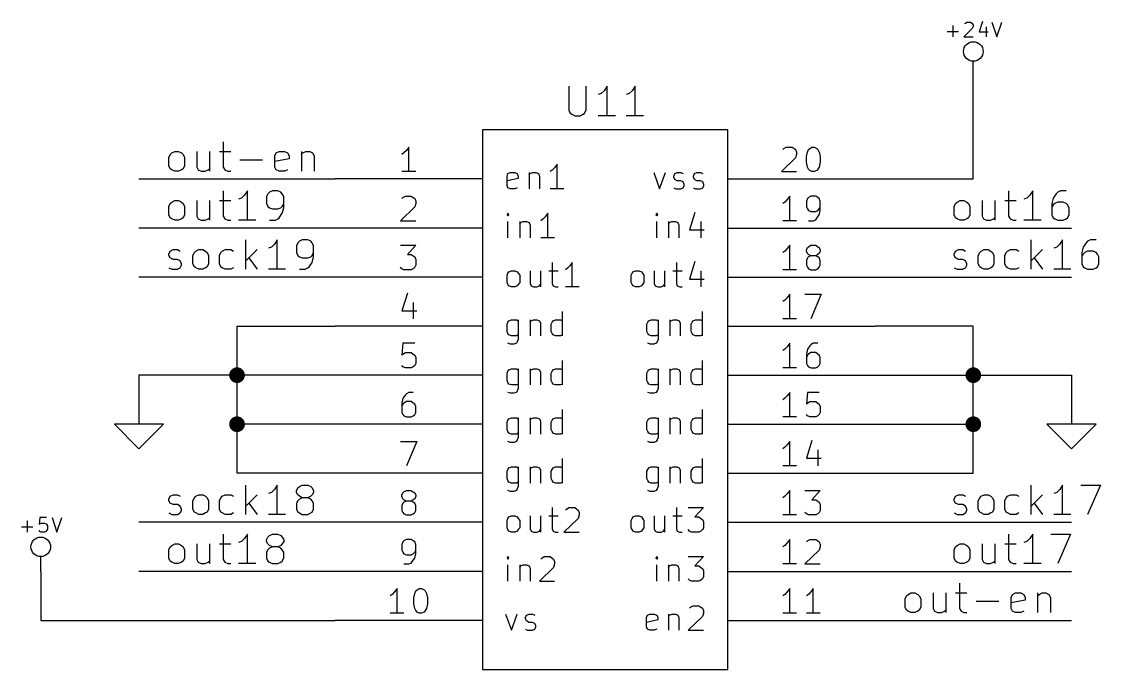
# Model space of a CAD drawing. Extents: x 4000 to 326700, y 4000 to 230000.
# Drawn here: x 204610 to 226590, y 94000 to 107210 of the extents above; entities that cross this region are included whole.
import ezdxf

# ---------------------------------------------------------------- set-up
doc = ezdxf.new("R2010")
doc.units = 0
for name, color, linetype in [('BLACK', 1, 'CONTINUOUS'), ('CYAN', 4, 'CONTINUOUS'), ('GREEN', 3, 'CONTINUOUS'), ('RED', 5, 'CONTINUOUS')]:
    doc.layers.add(name, color=color, linetype=linetype)

msp = doc.modelspace()

# ---------------------------------------------------------------- linework, layer by layer
at = {"layer": 'BLACK'}
for p, q in [((208720, 104760), (208720, 104240)), ((207610, 104440), (207640, 104500)), ((207610, 104270), (207610, 104440)), ((207640, 104500), (207670, 104530)), ((207670, 104530), (207730, 104560)), ((207730, 104560), (207810, 104560)), ((207810, 104560), (207870, 104530)), ((207870, 104530), (207900, 104500)), ((207900, 104500), (207930, 104440)), ((207930, 104440), (207930, 104270)), ((208180, 104560), (208180, 104240)), ((208440, 104560), (208440, 104160)), ((208640, 104560), (208870, 104560)), ((209770, 104470), (209800, 104530)), ((209770, 104240), (209770, 104470)), ((210060, 104410), (209770, 104360)), ((209800, 104530), (209860, 104560)), ((209860, 104560), (209970, 104560)), ((209970, 104560), (210030, 104530)), ((210030, 104530), (210060, 104470)), ((210060, 104470), (210060, 104410)), ((210310, 104560), (210310, 104160)), ((210310, 104500), (210340, 104530)), ((210340, 104530), (210400, 104560)), ((210400, 104560), (210480, 104560)), ((210480, 104560), (210540, 104530)), ((210540, 104530), (210570, 104470)), ((210570, 104470), (210570, 104160)), ((207640, 104210), (207610, 104270)), ((207670, 104190), (207640, 104210)), ((207730, 104160), (207670, 104190)), ((207870, 104190), (207810, 104160)), ((207900, 104210), (207870, 104190)), ((207930, 104270), (207900, 104210)), ((208180, 104240), (208210, 104190)), ((208210, 104190), (208270, 104160)), ((208350, 104160), (208410, 104190)), ((208410, 104190), (208440, 104210)), ((208720, 104240), (208750, 104190)), ((208750, 104190), (208810, 104160)), ((209060, 104390), (209520, 104390)), ((209800, 104190), (209770, 104240)), ((209860, 104160), (209800, 104190)), ((210030, 104190), (209970, 104160)), ((207810, 104160), (207730, 104160)), ((208270, 104160), (208350, 104160)), ((208810, 104160), (208870, 104160)), ((209970, 104160), (209860, 104160)), ((208720, 103760), (208720, 103240)), ((209210, 103760), (209150, 103670)), ((209210, 103160), (209210, 103760)), ((209720, 103760), (209660, 103730)), ((209830, 103760), (209720, 103760)), ((209890, 103730), (209830, 103760)), ((224720, 103760), (224720, 103240)), ((225210, 103760), (225150, 103670)), ((225210, 103160), (225210, 103760)), ((225780, 103760), (225720, 103730)), ((225890, 103760), (225780, 103760)), ((207640, 103500), (207670, 103530)), ((207670, 103530), (207730, 103560)), ((207730, 103560), (207810, 103560)), ((207810, 103560), (207870, 103530)), ((207870, 103530), (207900, 103500)), ((208180, 103560), (208180, 103240)), ((208440, 103560), (208440, 103160)), ((208640, 103560), (208870, 103560)), ((209090, 103610), (209030, 103590)), ((209150, 103670), (209090, 103610)), ((209630, 103700), (209600, 103640)), ((209600, 103640), (209600, 103500)), ((209660, 103730), (209630, 103700)), ((209920, 103700), (209890, 103730)), ((209950, 103640), (209920, 103700)), ((209950, 103410), (209950, 103640)), ((223640, 103500), (223670, 103530)), ((223670, 103530), (223730, 103560)), ((223730, 103560), (223810, 103560)), ((223810, 103560), (223870, 103530)), ((223870, 103530), (223900, 103500)), ((224180, 103560), (224180, 103240)), ((224440, 103560), (224440, 103160)), ((224640, 103560), (224870, 103560)), ((225090, 103610), (225030, 103590)), ((225150, 103670), (225090, 103610)), ((225630, 103610), (225600, 103500)), ((225690, 103700), (225630, 103610)), ((225720, 103530), (225660, 103500)), ((225720, 103730), (225690, 103700)), ((225830, 103530), (225720, 103530)), ((225890, 103500), (225830, 103530)), ((207610, 103440), (207640, 103500)), ((207610, 103270), (207610, 103440)), ((207900, 103500), (207930, 103440)), ((207930, 103440), (207930, 103270)), ((209600, 103500), (209630, 103440)), ((209630, 103440), (209660, 103410)), ((209660, 103410), (209720, 103390)), ((209720, 103390), (209830, 103390)), ((209830, 103390), (209890, 103410)), ((209890, 103410), (209920, 103440)), ((209920, 103440), (209950, 103500)), ((209920, 103300), (209950, 103410)), ((223610, 103440), (223640, 103500)), ((223610, 103270), (223610, 103440)), ((223900, 103500), (223930, 103440)), ((223930, 103440), (223930, 103270)), ((225600, 103500), (225600, 103270)), ((225630, 103470), (225600, 103410)), ((225660, 103500), (225630, 103470)), ((225920, 103470), (225890, 103500)), ((225950, 103410), (225920, 103470)), ((225950, 103270), (225950, 103410)), ((207640, 103210), (207610, 103270)), ((207670, 103190), (207640, 103210)), ((207730, 103160), (207670, 103190)), ((207810, 103160), (207730, 103160)), ((207870, 103190), (207810, 103160)), ((207900, 103210), (207870, 103190)), ((207930, 103270), (207900, 103210)), ((208180, 103240), (208210, 103190)), ((208210, 103190), (208270, 103160)), ((208270, 103160), (208350, 103160)), ((208350, 103160), (208410, 103190)), ((208410, 103190), (208440, 103210)), ((208720, 103240), (208750, 103190)), ((208750, 103190), (208810, 103160)), ((208810, 103160), (208870, 103160)), ((209380, 103160), (209030, 103160)), ((209660, 103160), (209780, 103160)), ((209780, 103160), (209830, 103190)), ((209830, 103190), (209860, 103210)), ((209860, 103210), (209920, 103300)), ((223640, 103210), (223610, 103270)), ((223670, 103190), (223640, 103210)), ((223730, 103160), (223670, 103190)), ((223810, 103160), (223730, 103160)), ((223870, 103190), (223810, 103160)), ((223900, 103210), (223870, 103190)), ((223930, 103270), (223900, 103210)), ((224180, 103240), (224210, 103190)), ((224210, 103190), (224270, 103160)), ((224270, 103160), (224350, 103160)), ((224350, 103160), (224410, 103190)), ((224410, 103190), (224440, 103210)), ((224720, 103240), (224750, 103190)), ((224750, 103190), (224810, 103160)), ((224810, 103160), (224870, 103160)), ((225380, 103160), (225030, 103160)), ((225600, 103270), (225630, 103210)), ((225630, 103210), (225660, 103190)), ((225660, 103190), (225720, 103160)), ((225720, 103160), (225830, 103160)), ((225830, 103160), (225890, 103190)), ((225890, 103190), (225920, 103210)), ((225920, 103210), (225950, 103270)), ((209180, 102160), (209180, 102760)), ((209760, 102670), (209700, 102610)), ((209820, 102760), (209760, 102670)), ((209820, 102160), (209820, 102760)), ((210240, 102700), (210210, 102640)), ((210270, 102730), (210240, 102700)), ((210330, 102760), (210270, 102730)), ((210440, 102760), (210330, 102760)), ((210500, 102730), (210440, 102760)), ((210530, 102700), (210500, 102730)), ((210560, 102640), (210530, 102700)), ((225180, 102160), (225180, 102760)), ((225760, 102670), (225700, 102610)), ((225820, 102760), (225760, 102670)), ((225820, 102160), (225820, 102760)), ((226300, 102700), (226240, 102610)), ((226330, 102730), (226300, 102700)), ((226390, 102760), (226330, 102730)), ((226500, 102760), (226390, 102760)), ((207610, 102470), (207640, 102530)), ((207610, 102440), (207610, 102470)), ((207640, 102390), (207610, 102440)), ((207640, 102530), (207700, 102560)), ((207700, 102560), (207790, 102560)), ((207790, 102560), (207840, 102530)), ((208100, 102440), (208130, 102500)), ((208100, 102270), (208100, 102440)), ((208130, 102500), (208160, 102530)), ((208160, 102530), (208220, 102560)), ((208220, 102560), (208300, 102560)), ((208300, 102560), (208360, 102530)), ((208360, 102530), (208390, 102500)), ((208390, 102500), (208420, 102440)), ((208420, 102440), (208420, 102270)), ((208640, 102440), (208670, 102500)), ((208640, 102270), (208640, 102440)), ((208670, 102500), (208700, 102530)), ((208700, 102530), (208760, 102560)), ((208760, 102560), (208870, 102560)), ((208870, 102560), (208930, 102530)), ((209410, 102560), (209180, 102330)), ((209700, 102610), (209640, 102590)), ((210210, 102640), (210210, 102500)), ((210210, 102500), (210240, 102440)), ((210240, 102440), (210270, 102410)), ((210500, 102410), (210530, 102440)), ((210530, 102440), (210560, 102500)), ((210560, 102410), (210560, 102640)), ((223610, 102470), (223640, 102530)), ((223610, 102440), (223610, 102470)), ((223640, 102390), (223610, 102440)), ((223640, 102530), (223700, 102560)), ((223700, 102560), (223790, 102560)), ((223790, 102560), (223840, 102530)), ((224100, 102440), (224130, 102500)), ((224100, 102270), (224100, 102440)), ((224130, 102500), (224160, 102530)), ((224160, 102530), (224220, 102560)), ((224220, 102560), (224300, 102560)), ((224300, 102560), (224360, 102530)), ((224360, 102530), (224390, 102500)), ((224390, 102500), (224420, 102440)), ((224420, 102440), (224420, 102270)), ((224640, 102440), (224670, 102500)), ((224640, 102270), (224640, 102440)), ((224670, 102500), (224700, 102530)), ((224700, 102530), (224760, 102560)), ((224760, 102560), (224870, 102560)), ((224870, 102560), (224930, 102530)), ((225410, 102560), (225180, 102330)), ((225700, 102610), (225640, 102590)), ((226240, 102610), (226210, 102500)), ((226210, 102500), (226210, 102270)), ((226240, 102470), (226210, 102410)), ((226270, 102500), (226240, 102470)), ((226330, 102530), (226270, 102500)), ((226440, 102530), (226330, 102530)), ((226500, 102500), (226440, 102530)), ((226530, 102470), (226500, 102500)), ((226560, 102410), (226530, 102470)), ((207700, 102360), (207640, 102390)), ((207790, 102360), (207700, 102360)), ((207840, 102330), (207790, 102360)), ((207870, 102270), (207840, 102330)), ((207840, 102190), (207870, 102240)), ((207870, 102240), (207870, 102270)), ((208130, 102210), (208100, 102270)), ((208160, 102190), (208130, 102210)), ((208390, 102210), (208360, 102190)), ((208420, 102270), (208390, 102210)), ((208670, 102210), (208640, 102270)), ((208700, 102190), (208670, 102210)), ((209240, 102390), (209410, 102160)), ((210270, 102410), (210330, 102390)), ((210330, 102390), (210440, 102390)), ((210440, 102390), (210500, 102410)), ((210440, 102190), (210470, 102210)), ((210470, 102210), (210530, 102300)), ((210530, 102300), (210560, 102410)), ((223700, 102360), (223640, 102390)), ((223790, 102360), (223700, 102360)), ((223840, 102330), (223790, 102360)), ((223870, 102270), (223840, 102330)), ((223840, 102190), (223870, 102240)), ((223870, 102240), (223870, 102270)), ((224130, 102210), (224100, 102270)), ((224160, 102190), (224130, 102210)), ((224390, 102210), (224360, 102190)), ((224420, 102270), (224390, 102210)), ((224670, 102210), (224640, 102270)), ((224700, 102190), (224670, 102210)), ((225240, 102390), (225410, 102160)), ((226210, 102270), (226240, 102210)), ((226240, 102210), (226270, 102190)), ((226500, 102190), (226530, 102210)), ((226530, 102210), (226560, 102270)), ((226560, 102270), (226560, 102410)), ((207610, 102190), (207670, 102160)), ((207670, 102160), (207790, 102160)), ((207790, 102160), (207840, 102190)), ((208220, 102160), (208160, 102190)), ((208300, 102160), (208220, 102160)), ((208360, 102190), (208300, 102160)), ((208760, 102160), (208700, 102190)), ((208870, 102160), (208760, 102160)), ((208930, 102190), (208870, 102160)), ((209990, 102160), (209640, 102160)), ((210270, 102160), (210390, 102160)), ((210390, 102160), (210440, 102190)), ((223610, 102190), (223670, 102160)), ((223670, 102160), (223790, 102160)), ((223790, 102160), (223840, 102190)), ((224220, 102160), (224160, 102190)), ((224300, 102160), (224220, 102160)), ((224360, 102190), (224300, 102160)), ((224760, 102160), (224700, 102190)), ((224870, 102160), (224760, 102160)), ((224930, 102190), (224870, 102160)), ((225990, 102160), (225640, 102160)), ((226270, 102190), (226330, 102160)), ((226330, 102160), (226440, 102160)), ((226440, 102160), (226500, 102190)), ((209180, 97160), (209180, 97760)), ((209700, 97610), (209640, 97590)), ((209760, 97670), (209700, 97610)), ((209820, 97760), (209760, 97670)), ((209820, 97160), (209820, 97760)), ((210210, 97640), (210240, 97700)), ((210210, 97610), (210210, 97640)), ((210240, 97560), (210210, 97610)), ((210240, 97700), (210270, 97730)), ((210270, 97730), (210330, 97760)), ((210330, 97760), (210440, 97760)), ((210440, 97760), (210500, 97730)), ((210500, 97730), (210530, 97700)), ((210530, 97700), (210560, 97640)), ((210560, 97610), (210530, 97560)), ((210560, 97640), (210560, 97610)), ((225180, 97160), (225180, 97760)), ((225700, 97610), (225640, 97590)), ((225760, 97670), (225700, 97610)), ((225820, 97760), (225760, 97670)), ((225820, 97160), (225820, 97760)), ((226190, 97760), (226590, 97760)), ((226590, 97760), (226330, 97160)), ((207610, 97470), (207640, 97530)), ((207610, 97440), (207610, 97470)), ((207640, 97390), (207610, 97440)), ((207640, 97530), (207700, 97560)), ((207700, 97360), (207640, 97390)), ((207700, 97560), (207790, 97560)), ((207790, 97560), (207840, 97530)), ((208100, 97440), (208130, 97500)), ((208100, 97270), (208100, 97440)), ((208130, 97500), (208160, 97530)), ((208160, 97530), (208220, 97560)), ((208220, 97560), (208300, 97560)), ((208300, 97560), (208360, 97530)), ((208360, 97530), (208390, 97500)), ((208390, 97500), (208420, 97440)), ((208420, 97440), (208420, 97270)), ((208640, 97440), (208670, 97500)), ((208640, 97270), (208640, 97440)), ((208670, 97500), (208700, 97530)), ((208700, 97530), (208760, 97560)), ((208760, 97560), (208870, 97560)), ((208870, 97560), (208930, 97530)), ((209410, 97560), (209180, 97330)), ((209240, 97390), (209410, 97160)), ((210240, 97440), (210210, 97390)), ((210210, 97390), (210210, 97270)), ((210270, 97530), (210240, 97560)), ((210270, 97470), (210240, 97440)), ((210330, 97500), (210270, 97530)), ((210330, 97500), (210270, 97470)), ((210440, 97500), (210330, 97500)), ((210500, 97530), (210440, 97500)), ((210500, 97470), (210440, 97500)), ((210530, 97560), (210500, 97530)), ((210530, 97440), (210500, 97470)), ((210560, 97390), (210530, 97440)), ((210560, 97270), (210560, 97390)), ((223610, 97470), (223640, 97530)), ((223610, 97440), (223610, 97470)), ((223640, 97390), (223610, 97440)), ((223640, 97530), (223700, 97560)), ((223700, 97360), (223640, 97390)), ((223700, 97560), (223790, 97560)), ((223790, 97560), (223840, 97530)), ((224100, 97440), (224130, 97500)), ((224100, 97270), (224100, 97440)), ((224130, 97500), (224160, 97530)), ((224160, 97530), (224220, 97560)), ((224220, 97560), (224300, 97560)), ((224300, 97560), (224360, 97530)), ((224360, 97530), (224390, 97500)), ((224390, 97500), (224420, 97440)), ((224420, 97440), (224420, 97270)), ((224640, 97440), (224670, 97500)), ((224640, 97270), (224640, 97440)), ((224670, 97500), (224700, 97530)), ((224700, 97530), (224760, 97560)), ((224760, 97560), (224870, 97560)), ((224870, 97560), (224930, 97530)), ((225410, 97560), (225180, 97330)), ((225240, 97390), (225410, 97160)), ((207610, 97190), (207670, 97160)), ((207670, 97160), (207790, 97160)), ((207790, 97360), (207700, 97360)), ((207840, 97330), (207790, 97360)), ((207790, 97160), (207840, 97190)), ((207870, 97270), (207840, 97330)), ((207840, 97190), (207870, 97240)), ((207870, 97240), (207870, 97270)), ((208130, 97210), (208100, 97270)), ((208160, 97190), (208130, 97210)), ((208220, 97160), (208160, 97190)), ((208300, 97160), (208220, 97160)), ((208360, 97190), (208300, 97160)), ((208390, 97210), (208360, 97190)), ((208420, 97270), (208390, 97210)), ((208670, 97210), (208640, 97270)), ((208700, 97190), (208670, 97210)), ((208760, 97160), (208700, 97190)), ((208870, 97160), (208760, 97160)), ((208930, 97190), (208870, 97160)), ((209990, 97160), (209640, 97160)), ((210210, 97270), (210240, 97210)), ((210240, 97210), (210270, 97190)), ((210270, 97190), (210330, 97160)), ((210330, 97160), (210440, 97160)), ((210440, 97160), (210500, 97190)), ((210500, 97190), (210530, 97210)), ((210530, 97210), (210560, 97270)), ((223610, 97190), (223670, 97160)), ((223670, 97160), (223790, 97160)), ((223790, 97360), (223700, 97360)), ((223840, 97330), (223790, 97360)), ((223790, 97160), (223840, 97190)), ((223870, 97270), (223840, 97330)), ((223840, 97190), (223870, 97240)), ((223870, 97240), (223870, 97270)), ((224130, 97210), (224100, 97270)), ((224160, 97190), (224130, 97210)), ((224220, 97160), (224160, 97190)), ((224300, 97160), (224220, 97160)), ((224360, 97190), (224300, 97160)), ((224390, 97210), (224360, 97190)), ((224420, 97270), (224390, 97210)), ((224670, 97210), (224640, 97270)), ((224700, 97190), (224670, 97210)), ((224760, 97160), (224700, 97190)), ((224870, 97160), (224760, 97160)), ((224930, 97190), (224870, 97160)), ((225990, 97160), (225640, 97160)), ((208720, 96760), (208720, 96240)), ((209210, 96760), (209150, 96670)), ((209210, 96160), (209210, 96760)), ((209630, 96700), (209660, 96730)), ((209660, 96730), (209720, 96760)), ((209720, 96760), (209830, 96760)), ((209830, 96760), (209890, 96730)), ((209890, 96730), (209920, 96700)), ((224720, 96760), (224720, 96240)), ((225210, 96760), (225150, 96670)), ((225210, 96160), (225210, 96760)), ((225580, 96760), (225980, 96760)), ((225980, 96760), (225720, 96160)), ((207610, 96440), (207640, 96500)), ((207640, 96500), (207670, 96530)), ((207670, 96530), (207730, 96560)), ((207730, 96560), (207810, 96560)), ((207810, 96560), (207870, 96530)), ((207870, 96530), (207900, 96500)), ((207900, 96500), (207930, 96440)), ((208180, 96560), (208180, 96240)), ((208440, 96560), (208440, 96160)), ((208640, 96560), (208870, 96560)), ((209090, 96610), (209030, 96590)), ((209150, 96670), (209090, 96610)), ((209600, 96640), (209630, 96700)), ((209600, 96610), (209600, 96640)), ((209630, 96560), (209600, 96610)), ((209660, 96530), (209630, 96560)), ((209720, 96500), (209660, 96530)), ((209720, 96500), (209660, 96470)), ((209830, 96500), (209720, 96500)), ((209890, 96530), (209830, 96500)), ((209890, 96470), (209830, 96500)), ((209920, 96560), (209890, 96530)), ((209920, 96700), (209950, 96640)), ((209950, 96610), (209920, 96560)), ((209950, 96640), (209950, 96610)), ((223610, 96440), (223640, 96500)), ((223640, 96500), (223670, 96530)), ((223670, 96530), (223730, 96560)), ((223730, 96560), (223810, 96560)), ((223810, 96560), (223870, 96530)), ((223870, 96530), (223900, 96500)), ((223900, 96500), (223930, 96440)), ((224180, 96560), (224180, 96240)), ((224440, 96560), (224440, 96160)), ((224640, 96560), (224870, 96560)), ((225090, 96610), (225030, 96590)), ((225150, 96670), (225090, 96610)), ((207610, 96270), (207610, 96440)), ((207930, 96440), (207930, 96270)), ((209630, 96440), (209600, 96390)), ((209600, 96390), (209600, 96270)), ((209660, 96470), (209630, 96440)), ((209920, 96440), (209890, 96470)), ((209950, 96390), (209920, 96440)), ((209950, 96270), (209950, 96390)), ((223610, 96270), (223610, 96440)), ((223930, 96440), (223930, 96270)), ((207640, 96210), (207610, 96270)), ((207670, 96190), (207640, 96210)), ((207730, 96160), (207670, 96190)), ((207810, 96160), (207730, 96160)), ((207870, 96190), (207810, 96160)), ((207900, 96210), (207870, 96190)), ((207930, 96270), (207900, 96210)), ((208180, 96240), (208210, 96190)), ((208210, 96190), (208270, 96160)), ((208270, 96160), (208350, 96160)), ((208350, 96160), (208410, 96190)), ((208410, 96190), (208440, 96210)), ((208720, 96240), (208750, 96190)), ((208750, 96190), (208810, 96160)), ((208810, 96160), (208870, 96160)), ((209380, 96160), (209030, 96160)), ((209600, 96270), (209630, 96210)), ((209630, 96210), (209660, 96190)), ((209660, 96190), (209720, 96160)), ((209720, 96160), (209830, 96160)), ((209830, 96160), (209890, 96190)), ((209890, 96190), (209920, 96210)), ((209920, 96210), (209950, 96270)), ((223640, 96210), (223610, 96270)), ((223670, 96190), (223640, 96210)), ((223730, 96160), (223670, 96190)), ((223810, 96160), (223730, 96160)), ((223870, 96190), (223810, 96160)), ((223900, 96210), (223870, 96190)), ((223930, 96270), (223900, 96210)), ((224180, 96240), (224210, 96190)), ((224210, 96190), (224270, 96160)), ((224270, 96160), (224350, 96160)), ((224350, 96160), (224410, 96190)), ((224410, 96190), (224440, 96210)), ((224720, 96240), (224750, 96190)), ((224750, 96190), (224810, 96160)), ((224810, 96160), (224870, 96160)), ((225380, 96160), (225030, 96160)), ((223720, 95760), (223720, 95240)), ((222610, 95440), (222640, 95500)), ((222610, 95270), (222610, 95440)), ((222640, 95500), (222670, 95530)), ((222670, 95530), (222730, 95560)), ((222730, 95560), (222810, 95560)), ((222810, 95560), (222870, 95530)), ((222870, 95530), (222900, 95500)), ((222900, 95500), (222930, 95440)), ((222930, 95440), (222930, 95270)), ((223180, 95560), (223180, 95240)), ((223440, 95560), (223440, 95160)), ((223640, 95560), (223870, 95560)), ((224770, 95470), (224800, 95530)), ((224770, 95240), (224770, 95470)), ((225060, 95410), (224770, 95360)), ((224800, 95530), (224860, 95560)), ((224860, 95560), (224970, 95560)), ((224970, 95560), (225030, 95530)), ((225030, 95530), (225060, 95470)), ((225060, 95470), (225060, 95410)), ((225310, 95560), (225310, 95160)), ((225310, 95500), (225340, 95530)), ((225340, 95530), (225400, 95560)), ((225400, 95560), (225480, 95560)), ((225480, 95560), (225540, 95530)), ((225540, 95530), (225570, 95470)), ((225570, 95470), (225570, 95160)), ((222640, 95210), (222610, 95270)), ((222670, 95190), (222640, 95210)), ((222730, 95160), (222670, 95190)), ((222870, 95190), (222810, 95160)), ((222900, 95210), (222870, 95190)), ((222930, 95270), (222900, 95210)), ((223180, 95240), (223210, 95190)), ((223210, 95190), (223270, 95160)), ((223350, 95160), (223410, 95190)), ((223410, 95190), (223440, 95210)), ((223720, 95240), (223750, 95190)), ((223750, 95190), (223810, 95160)), ((224060, 95390), (224520, 95390)), ((224800, 95190), (224770, 95240)), ((224860, 95160), (224800, 95190)), ((225030, 95190), (224970, 95160)), ((222810, 95160), (222730, 95160)), ((223270, 95160), (223350, 95160)), ((223810, 95160), (223870, 95160)), ((224970, 95160), (224860, 95160))]:
    msp.add_line(p, q, dxfattribs=at)
at = {"layer": 'CYAN'}
for p, q in [((223590, 106900), (223590, 107130)), ((223980, 107070), (223810, 106900)), ((223830, 107170), (223840, 107180)), ((223840, 107180), (223870, 107200)), ((223870, 107200), (223940, 107200)), ((223940, 107200), (223970, 107180)), ((223970, 107180), (223980, 107170)), ((223980, 107170), (224000, 107140)), ((224000, 107110), (223980, 107070)), ((224000, 107140), (224000, 107110)), ((224190, 107210), (224120, 107000)), ((224260, 107100), (224260, 106900)), ((224380, 107200), (224480, 106900)), ((224480, 106900), (224580, 107200)), ((223470, 107010), (223700, 107010)), ((223810, 106900), (224000, 106900)), ((224120, 107000), (224300, 107000)), ((215760, 105890), (215760, 105400)), ((216110, 105400), (216110, 105890)), ((216420, 105740), (216360, 105720)), ((216480, 105800), (216420, 105740)), ((216540, 105890), (216480, 105800)), ((216540, 105290), (216540, 105890)), ((216990, 105740), (216930, 105720)), ((217050, 105800), (216990, 105740)), ((217110, 105890), (217050, 105800)), ((217110, 105290), (217110, 105890)), ((215760, 105400), (215790, 105340)), ((215790, 105340), (215820, 105320)), ((215820, 105320), (215880, 105290)), ((215880, 105290), (215990, 105290)), ((215990, 105290), (216050, 105320)), ((216050, 105320), (216080, 105340)), ((216080, 105340), (216110, 105400)), ((216710, 105290), (216360, 105290)), ((217280, 105290), (216930, 105290)), ((215470, 104230), (215420, 104180)), ((215520, 104300), (215470, 104230)), ((215520, 103800), (215520, 104300)), ((214500, 104060), (214520, 104110)), ((214500, 103870), (214500, 104060)), ((214730, 104010), (214500, 103960)), ((214520, 104110), (214570, 104130)), ((214570, 104130), (214660, 104130)), ((214660, 104130), (214710, 104110)), ((214710, 104110), (214730, 104060)), ((214730, 104060), (214730, 104010)), ((214950, 104130), (214950, 103800)), ((214950, 104080), (214970, 104110)), ((214970, 104110), (215020, 104130)), ((215020, 104130), (215090, 104130)), ((215090, 104130), (215140, 104110)), ((215140, 104110), (215160, 104060)), ((215160, 104060), (215160, 103800)), ((215420, 104180), (215380, 104150)), ((217490, 104130), (217610, 103800)), ((217610, 103800), (217730, 104130)), ((217900, 104060), (217920, 104110)), ((217900, 104040), (217900, 104060)), ((217920, 103990), (217900, 104040)), ((217920, 104110), (217970, 104130)), ((217970, 103960), (217920, 103990)), ((217970, 104130), (218040, 104130)), ((218040, 104130), (218090, 104110)), ((218300, 104060), (218320, 104110)), ((218300, 104040), (218300, 104060)), ((218320, 103990), (218300, 104040)), ((218320, 104110), (218370, 104130)), ((218370, 103960), (218320, 103990)), ((218370, 104130), (218440, 104130)), ((218440, 104130), (218490, 104110)), ((214520, 103820), (214500, 103870)), ((214570, 103800), (214520, 103820)), ((214660, 103800), (214570, 103800)), ((214710, 103820), (214660, 103800)), ((215660, 103800), (215380, 103800)), ((217900, 103820), (217940, 103800)), ((217940, 103800), (218040, 103800)), ((218040, 103960), (217970, 103960)), ((218090, 103940), (218040, 103960)), ((218040, 103800), (218090, 103820)), ((218110, 103890), (218090, 103940)), ((218090, 103820), (218110, 103870)), ((218110, 103870), (218110, 103890)), ((218300, 103820), (218340, 103800)), ((218340, 103800), (218440, 103800)), ((218440, 103960), (218370, 103960)), ((218490, 103940), (218440, 103960)), ((218440, 103800), (218490, 103820)), ((218510, 103890), (218490, 103940)), ((218490, 103820), (218510, 103870)), ((218510, 103870), (218510, 103890)), ((218330, 103320), (218220, 102960)), ((214520, 103300), (214500, 103270)), ((214500, 103270), (214520, 103250)), ((214540, 103270), (214520, 103300)), ((214520, 103300), (214520, 103250)), ((214520, 103250), (214540, 103270)), ((214520, 102800), (214520, 103130)), ((214760, 103130), (214760, 102800)), ((214760, 103080), (214780, 103110)), ((214780, 103110), (214830, 103130)), ((214830, 103130), (214900, 103130)), ((214900, 103130), (214950, 103110)), ((214950, 103110), (214970, 103060)), ((215230, 103180), (215190, 103150)), ((215280, 103230), (215230, 103180)), ((215330, 103300), (215280, 103230)), ((215330, 102800), (215330, 103300)), ((217550, 103300), (217530, 103270)), ((217530, 103270), (217550, 103250)), ((217570, 103270), (217550, 103300)), ((217550, 103300), (217550, 103250)), ((217550, 103250), (217570, 103270)), ((217550, 102800), (217550, 103130)), ((217790, 103130), (217790, 102800)), ((217790, 103080), (217810, 103110)), ((217810, 103110), (217860, 103130)), ((217860, 103130), (217930, 103130)), ((217930, 103130), (217980, 103110)), ((217980, 103110), (218000, 103060)), ((218450, 103130), (218450, 102800)), ((214970, 103060), (214970, 102800)), ((218000, 103060), (218000, 102800)), ((218220, 102960), (218520, 102960)), ((215470, 102800), (215190, 102800)), ((215420, 102300), (215420, 101870)), ((215780, 102230), (215730, 102180)), ((215830, 102300), (215780, 102230)), ((215830, 101800), (215830, 102300)), ((217950, 102300), (217950, 101870)), ((218330, 102320), (218220, 101960)), ((214500, 102040), (214520, 102080)), ((214500, 101890), (214500, 102040)), ((214520, 102080), (214540, 102110)), ((214540, 102110), (214590, 102130)), ((214590, 102130), (214660, 102130)), ((214660, 102130), (214710, 102110)), ((214710, 102110), (214730, 102080)), ((214730, 102080), (214760, 102040)), ((214760, 102040), (214760, 101890)), ((214970, 102130), (214970, 101870)), ((215180, 102130), (215180, 101800)), ((215350, 102130), (215540, 102130)), ((215730, 102180), (215690, 102150)), ((217030, 102040), (217050, 102080)), ((217030, 101890), (217030, 102040)), ((217050, 102080), (217070, 102110)), ((217070, 102110), (217120, 102130)), ((217120, 102130), (217190, 102130)), ((217190, 102130), (217240, 102110)), ((217240, 102110), (217260, 102080)), ((217260, 102080), (217290, 102040)), ((217290, 102040), (217290, 101890)), ((217500, 102130), (217500, 101870)), ((217710, 102130), (217710, 101800)), ((217880, 102130), (218070, 102130)), ((218450, 102130), (218450, 101800)), ((214520, 101850), (214500, 101890)), ((214540, 101820), (214520, 101850)), ((214590, 101800), (214540, 101820)), ((214660, 101800), (214590, 101800)), ((214710, 101820), (214660, 101800)), ((214730, 101850), (214710, 101820)), ((214760, 101890), (214730, 101850)), ((214970, 101870), (214990, 101820)), ((214990, 101820), (215040, 101800)), ((215040, 101800), (215110, 101800)), ((215110, 101800), (215160, 101820)), ((215160, 101820), (215180, 101850)), ((215420, 101870), (215440, 101820)), ((215440, 101820), (215490, 101800)), ((215490, 101800), (215540, 101800)), ((215970, 101800), (215690, 101800)), ((217050, 101850), (217030, 101890)), ((217070, 101820), (217050, 101850)), ((217120, 101800), (217070, 101820)), ((217190, 101800), (217120, 101800)), ((217240, 101820), (217190, 101800)), ((217260, 101850), (217240, 101820)), ((217290, 101890), (217260, 101850)), ((217500, 101870), (217520, 101820)), ((217520, 101820), (217570, 101800)), ((217570, 101800), (217640, 101800)), ((217640, 101800), (217690, 101820)), ((217690, 101820), (217710, 101850)), ((217950, 101870), (217970, 101820)), ((217970, 101820), (218020, 101800)), ((218020, 101800), (218070, 101800)), ((218220, 101960), (218520, 101960)), ((214520, 101080), (214540, 101110)), ((214540, 101110), (214590, 101130)), ((214590, 101130), (214690, 101130)), ((214690, 101130), (214730, 101110)), ((214730, 101130), (214730, 100730)), ((214970, 101130), (214970, 100800)), ((214970, 101080), (214990, 101110)), ((214990, 101110), (215040, 101130)), ((215040, 101130), (215110, 101130)), ((215110, 101130), (215160, 101110)), ((215160, 101110), (215180, 101060)), ((215420, 101080), (215440, 101110)), ((215440, 101110), (215490, 101130)), ((215490, 101130), (215590, 101130)), ((215590, 101130), (215630, 101110)), ((215630, 100800), (215630, 101300)), ((217370, 101080), (217390, 101110)), ((217390, 101110), (217440, 101130)), ((217440, 101130), (217540, 101130)), ((217540, 101130), (217580, 101110)), ((217580, 101130), (217580, 100730)), ((217820, 101130), (217820, 100800)), ((217820, 101080), (217840, 101110)), ((217840, 101110), (217890, 101130)), ((217890, 101130), (217960, 101130)), ((217960, 101130), (218010, 101110)), ((218010, 101110), (218030, 101060)), ((218270, 101080), (218290, 101110)), ((218290, 101110), (218340, 101130)), ((218340, 101130), (218440, 101130)), ((218440, 101130), (218480, 101110)), ((218480, 100800), (218480, 101300)), ((214500, 101040), (214520, 101080)), ((214500, 100890), (214500, 101040)), ((214520, 100850), (214500, 100890)), ((215180, 101060), (215180, 100800)), ((215400, 101040), (215420, 101080)), ((215400, 100890), (215400, 101040)), ((215420, 100850), (215400, 100890)), ((217350, 101040), (217370, 101080)), ((217350, 100890), (217350, 101040)), ((217370, 100850), (217350, 100890)), ((218030, 101060), (218030, 100800)), ((218250, 101040), (218270, 101080)), ((218250, 100890), (218250, 101040)), ((218270, 100850), (218250, 100890)), ((214540, 100820), (214520, 100850)), ((214590, 100800), (214540, 100820)), ((214690, 100800), (214590, 100800)), ((214730, 100820), (214690, 100800)), ((214710, 100680), (214690, 100650)), ((214730, 100730), (214710, 100680)), ((215440, 100820), (215420, 100850)), ((215490, 100800), (215440, 100820)), ((215590, 100800), (215490, 100800)), ((215630, 100820), (215590, 100800)), ((217390, 100820), (217370, 100850)), ((217440, 100800), (217390, 100820)), ((217540, 100800), (217440, 100800)), ((217580, 100820), (217540, 100800)), ((217560, 100680), (217540, 100650)), ((217580, 100730), (217560, 100680)), ((218290, 100820), (218270, 100850)), ((218340, 100800), (218290, 100820)), ((218440, 100800), (218340, 100800)), ((218480, 100820), (218440, 100800)), ((214570, 100630), (214520, 100650)), ((214640, 100630), (214570, 100630)), ((214690, 100650), (214640, 100630)), ((217420, 100630), (217370, 100650)), ((217490, 100630), (217420, 100630)), ((217540, 100650), (217490, 100630)), ((215630, 99800), (215630, 100300)), ((218480, 99800), (218480, 100300)), ((214500, 100040), (214520, 100080)), ((214500, 99890), (214500, 100040)), ((214520, 100080), (214540, 100110)), ((214540, 100110), (214590, 100130)), ((214590, 100130), (214690, 100130)), ((214690, 100130), (214730, 100110)), ((214730, 100130), (214730, 99730)), ((214970, 100130), (214970, 99800)), ((214970, 100080), (214990, 100110)), ((214990, 100110), (215040, 100130)), ((215040, 100130), (215110, 100130)), ((215110, 100130), (215160, 100110)), ((215160, 100110), (215180, 100060)), ((215180, 100060), (215180, 99800)), ((215400, 100040), (215420, 100080)), ((215400, 99890), (215400, 100040)), ((215420, 100080), (215440, 100110)), ((215440, 100110), (215490, 100130)), ((215490, 100130), (215590, 100130)), ((215590, 100130), (215630, 100110)), ((217350, 100040), (217370, 100080)), ((217350, 99890), (217350, 100040)), ((217370, 100080), (217390, 100110)), ((217390, 100110), (217440, 100130)), ((217440, 100130), (217540, 100130)), ((217540, 100130), (217580, 100110)), ((217580, 100130), (217580, 99730)), ((217820, 100130), (217820, 99800)), ((217820, 100080), (217840, 100110)), ((217840, 100110), (217890, 100130)), ((217890, 100130), (217960, 100130)), ((217960, 100130), (218010, 100110)), ((218010, 100110), (218030, 100060)), ((218030, 100060), (218030, 99800)), ((218250, 100040), (218270, 100080)), ((218250, 99890), (218250, 100040)), ((218270, 100080), (218290, 100110)), ((218290, 100110), (218340, 100130)), ((218340, 100130), (218440, 100130)), ((218440, 100130), (218480, 100110)), ((214520, 99850), (214500, 99890)), ((214540, 99820), (214520, 99850)), ((214590, 99800), (214540, 99820)), ((214690, 99800), (214590, 99800)), ((214730, 99820), (214690, 99800)), ((215420, 99850), (215400, 99890)), ((215440, 99820), (215420, 99850)), ((215490, 99800), (215440, 99820)), ((215590, 99800), (215490, 99800)), ((215630, 99820), (215590, 99800)), ((217370, 99850), (217350, 99890)), ((217390, 99820), (217370, 99850)), ((217440, 99800), (217390, 99820)), ((217540, 99800), (217440, 99800)), ((217580, 99820), (217540, 99800)), ((218270, 99850), (218250, 99890)), ((218290, 99820), (218270, 99850)), ((218340, 99800), (218290, 99820)), ((218440, 99800), (218340, 99800)), ((218480, 99820), (218440, 99800)), ((214570, 99630), (214520, 99650)), ((214640, 99630), (214570, 99630)), ((214690, 99650), (214640, 99630)), ((214710, 99680), (214690, 99650)), ((214730, 99730), (214710, 99680)), ((217420, 99630), (217370, 99650)), ((217490, 99630), (217420, 99630)), ((217540, 99650), (217490, 99630)), ((217560, 99680), (217540, 99650)), ((217580, 99730), (217560, 99680)), ((214540, 99110), (214590, 99130)), ((214590, 99130), (214690, 99130)), ((214690, 99130), (214730, 99110)), ((214730, 99130), (214730, 98730)), ((214970, 99130), (214970, 98800)), ((214990, 99110), (215040, 99130)), ((215040, 99130), (215110, 99130)), ((215110, 99130), (215160, 99110)), ((215440, 99110), (215490, 99130)), ((215490, 99130), (215590, 99130)), ((215590, 99130), (215630, 99110)), ((215630, 98800), (215630, 99300)), ((217390, 99110), (217440, 99130)), ((217440, 99130), (217540, 99130)), ((217540, 99130), (217580, 99110)), ((217580, 99130), (217580, 98730)), ((217820, 99130), (217820, 98800)), ((217840, 99110), (217890, 99130)), ((217890, 99130), (217960, 99130)), ((217960, 99130), (218010, 99110)), ((218290, 99110), (218340, 99130)), ((218340, 99130), (218440, 99130)), ((218440, 99130), (218480, 99110)), ((218480, 98800), (218480, 99300)), ((214500, 99040), (214520, 99080)), ((214500, 98890), (214500, 99040)), ((214520, 99080), (214540, 99110)), ((214970, 99080), (214990, 99110)), ((215160, 99110), (215180, 99060)), ((215180, 99060), (215180, 98800)), ((215400, 99040), (215420, 99080)), ((215400, 98890), (215400, 99040)), ((215420, 99080), (215440, 99110)), ((217350, 99040), (217370, 99080)), ((217350, 98890), (217350, 99040)), ((217370, 99080), (217390, 99110)), ((217820, 99080), (217840, 99110)), ((218010, 99110), (218030, 99060)), ((218030, 99060), (218030, 98800)), ((218250, 99040), (218270, 99080)), ((218250, 98890), (218250, 99040)), ((218270, 99080), (218290, 99110)), ((214520, 98850), (214500, 98890)), ((214540, 98820), (214520, 98850)), ((214590, 98800), (214540, 98820)), ((214690, 98800), (214590, 98800)), ((214730, 98820), (214690, 98800)), ((214730, 98730), (214710, 98680)), ((215420, 98850), (215400, 98890)), ((215440, 98820), (215420, 98850)), ((215490, 98800), (215440, 98820)), ((215590, 98800), (215490, 98800)), ((215630, 98820), (215590, 98800)), ((217370, 98850), (217350, 98890)), ((217390, 98820), (217370, 98850)), ((217440, 98800), (217390, 98820)), ((217540, 98800), (217440, 98800)), ((217580, 98820), (217540, 98800)), ((217580, 98730), (217560, 98680)), ((218270, 98850), (218250, 98890)), ((218290, 98820), (218270, 98850)), ((218340, 98800), (218290, 98820)), ((218440, 98800), (218340, 98800)), ((218480, 98820), (218440, 98800)), ((214570, 98630), (214520, 98650)), ((214640, 98630), (214570, 98630)), ((214690, 98650), (214640, 98630)), ((214710, 98680), (214690, 98650)), ((217420, 98630), (217370, 98650)), ((217490, 98630), (217420, 98630)), ((217540, 98650), (217490, 98630)), ((217560, 98680), (217540, 98650)), ((215630, 97800), (215630, 98300)), ((218480, 97800), (218480, 98300)), ((214500, 98040), (214520, 98080)), ((214500, 97890), (214500, 98040)), ((214520, 98080), (214540, 98110)), ((214540, 98110), (214590, 98130)), ((214590, 98130), (214690, 98130)), ((214690, 98130), (214730, 98110)), ((214730, 98130), (214730, 97730)), ((214970, 98130), (214970, 97800)), ((214970, 98080), (214990, 98110)), ((214990, 98110), (215040, 98130)), ((215040, 98130), (215110, 98130)), ((215110, 98130), (215160, 98110)), ((215160, 98110), (215180, 98060)), ((215180, 98060), (215180, 97800)), ((215400, 98040), (215420, 98080)), ((215400, 97890), (215400, 98040)), ((215420, 98080), (215440, 98110)), ((215440, 98110), (215490, 98130)), ((215490, 98130), (215590, 98130)), ((215590, 98130), (215630, 98110)), ((217350, 98040), (217370, 98080)), ((217350, 97890), (217350, 98040)), ((217370, 98080), (217390, 98110)), ((217390, 98110), (217440, 98130)), ((217440, 98130), (217540, 98130)), ((217540, 98130), (217580, 98110)), ((217580, 98130), (217580, 97730)), ((217820, 98130), (217820, 97800)), ((217820, 98080), (217840, 98110)), ((217840, 98110), (217890, 98130)), ((217890, 98130), (217960, 98130)), ((217960, 98130), (218010, 98110)), ((218010, 98110), (218030, 98060)), ((218030, 98060), (218030, 97800)), ((218250, 98040), (218270, 98080)), ((218250, 97890), (218250, 98040)), ((218270, 98080), (218290, 98110)), ((218290, 98110), (218340, 98130)), ((218340, 98130), (218440, 98130)), ((218440, 98130), (218480, 98110)), ((214520, 97850), (214500, 97890)), ((214540, 97820), (214520, 97850)), ((214590, 97800), (214540, 97820)), ((214730, 97820), (214690, 97800)), ((215420, 97850), (215400, 97890)), ((215440, 97820), (215420, 97850)), ((215490, 97800), (215440, 97820)), ((215630, 97820), (215590, 97800)), ((217370, 97850), (217350, 97890)), ((217390, 97820), (217370, 97850)), ((217440, 97800), (217390, 97820)), ((217580, 97820), (217540, 97800)), ((218270, 97850), (218250, 97890)), ((218290, 97820), (218270, 97850)), ((218340, 97800), (218290, 97820)), ((218480, 97820), (218440, 97800)), ((214570, 97630), (214520, 97650)), ((214640, 97630), (214570, 97630)), ((214690, 97800), (214590, 97800)), ((214690, 97650), (214640, 97630)), ((214710, 97680), (214690, 97650)), ((214730, 97730), (214710, 97680)), ((215590, 97800), (215490, 97800)), ((217420, 97630), (217370, 97650)), ((217490, 97630), (217420, 97630)), ((217540, 97800), (217440, 97800)), ((217540, 97650), (217490, 97630)), ((217560, 97680), (217540, 97650)), ((217580, 97730), (217560, 97680)), ((218440, 97800), (218340, 97800)), ((215420, 97300), (215420, 96870)), ((215690, 97250), (215710, 97270)), ((215710, 97270), (215760, 97300)), ((215760, 97300), (215880, 97300)), ((215880, 97300), (215920, 97270)), ((215920, 97270), (215950, 97250)), ((215950, 97250), (215970, 97200)), ((215970, 97200), (215970, 97150)), ((217950, 97300), (217950, 96870)), ((218190, 97300), (218500, 97300)), ((218500, 97300), (218330, 97110)), ((204730, 96800), (204730, 97030)), ((204980, 97100), (204970, 96960)), ((204970, 96960), (204980, 96970)), ((205120, 97100), (204980, 97100)), ((204980, 96970), (205010, 96980)), ((205010, 96980), (205080, 96980)), ((205080, 96980), (205110, 96970)), ((205110, 96970), (205120, 96960)), ((205120, 96960), (205140, 96930)), ((205230, 97100), (205330, 96800)), ((205330, 96800), (205430, 97100)), ((214500, 97040), (214520, 97080)), ((214500, 96890), (214500, 97040)), ((214520, 97080), (214540, 97110)), ((214540, 97110), (214590, 97130)), ((214590, 97130), (214660, 97130)), ((214660, 97130), (214710, 97110)), ((214710, 97110), (214730, 97080)), ((214730, 97080), (214760, 97040)), ((214760, 97040), (214760, 96890)), ((214970, 97130), (214970, 96870)), ((215180, 97130), (215180, 96800)), ((215350, 97130), (215540, 97130)), ((215950, 97080), (215660, 96800)), ((215970, 97150), (215950, 97080)), ((217030, 97040), (217050, 97080)), ((217030, 96890), (217030, 97040)), ((217050, 97080), (217070, 97110)), ((217070, 97110), (217120, 97130)), ((217120, 97130), (217190, 97130)), ((217190, 97130), (217240, 97110)), ((217240, 97110), (217260, 97080)), ((217260, 97080), (217290, 97040)), ((217290, 97040), (217290, 96890)), ((217500, 97130), (217500, 96870)), ((217710, 97130), (217710, 96800)), ((217880, 97130), (218070, 97130)), ((218330, 97110), (218410, 97110)), ((218410, 97110), (218450, 97080)), ((218450, 97080), (218480, 97060)), ((218480, 97060), (218500, 97010)), ((218500, 97010), (218500, 96890)), ((204610, 96910), (204840, 96910)), ((204980, 96810), (204970, 96830)), ((205010, 96800), (204980, 96810)), ((205080, 96800), (205010, 96800)), ((205110, 96810), (205080, 96800)), ((205120, 96830), (205110, 96810)), ((205140, 96860), (205120, 96830)), ((205140, 96930), (205140, 96860)), ((214520, 96850), (214500, 96890)), ((214540, 96820), (214520, 96850)), ((214590, 96800), (214540, 96820)), ((214660, 96800), (214590, 96800)), ((214710, 96820), (214660, 96800)), ((214730, 96850), (214710, 96820)), ((214760, 96890), (214730, 96850)), ((214970, 96870), (214990, 96820)), ((214990, 96820), (215040, 96800)), ((215040, 96800), (215110, 96800)), ((215110, 96800), (215160, 96820)), ((215160, 96820), (215180, 96850)), ((215420, 96870), (215440, 96820)), ((215440, 96820), (215490, 96800)), ((215490, 96800), (215540, 96800)), ((215660, 96800), (215970, 96800)), ((217050, 96850), (217030, 96890)), ((217070, 96820), (217050, 96850)), ((217120, 96800), (217070, 96820)), ((217190, 96800), (217120, 96800)), ((217240, 96820), (217190, 96800)), ((217260, 96850), (217240, 96820)), ((217290, 96890), (217260, 96850)), ((217500, 96870), (217520, 96820)), ((217520, 96820), (217570, 96800)), ((217570, 96800), (217640, 96800)), ((217640, 96800), (217690, 96820)), ((217690, 96820), (217710, 96850)), ((217950, 96870), (217970, 96820)), ((217970, 96820), (218020, 96800)), ((218020, 96800), (218070, 96800)), ((218220, 96820), (218190, 96850)), ((218260, 96800), (218220, 96820)), ((218410, 96800), (218260, 96800)), ((218450, 96820), (218410, 96800)), ((218480, 96850), (218450, 96820)), ((218500, 96890), (218480, 96850)), ((214520, 96300), (214500, 96270)), ((214540, 96270), (214520, 96300)), ((214520, 96300), (214520, 96250)), ((215210, 96270), (215260, 96300)), ((215260, 96300), (215380, 96300)), ((215380, 96300), (215420, 96270)), ((217550, 96300), (217530, 96270)), ((217570, 96270), (217550, 96300)), ((217550, 96300), (217550, 96250)), ((218190, 96300), (218500, 96300)), ((218500, 96300), (218330, 96110)), ((214500, 96270), (214520, 96250)), ((214520, 96250), (214540, 96270)), ((214520, 95800), (214520, 96130)), ((214760, 96130), (214760, 95800)), ((214760, 96080), (214780, 96110)), ((214780, 96110), (214830, 96130)), ((214830, 96130), (214900, 96130)), ((214900, 96130), (214950, 96110)), ((214950, 96110), (214970, 96060)), ((214970, 96060), (214970, 95800)), ((215450, 96080), (215160, 95800)), ((215190, 96250), (215210, 96270)), ((215420, 96270), (215450, 96250)), ((215450, 96250), (215470, 96200)), ((215470, 96150), (215450, 96080)), ((215470, 96200), (215470, 96150)), ((217530, 96270), (217550, 96250)), ((217550, 96250), (217570, 96270)), ((217550, 95800), (217550, 96130)), ((217790, 96130), (217790, 95800)), ((217790, 96080), (217810, 96110)), ((217810, 96110), (217860, 96130)), ((217860, 96130), (217930, 96130)), ((217930, 96130), (217980, 96110)), ((217980, 96110), (218000, 96060)), ((218000, 96060), (218000, 95800)), ((218330, 96110), (218410, 96110)), ((218410, 96110), (218450, 96080)), ((218450, 96080), (218480, 96060)), ((218480, 96060), (218500, 96010)), ((218220, 95820), (218190, 95850)), ((218480, 95850), (218450, 95820)), ((218500, 95890), (218480, 95850)), ((218500, 96010), (218500, 95890)), ((215160, 95800), (215470, 95800)), ((218260, 95800), (218220, 95820)), ((218410, 95800), (218260, 95800)), ((218450, 95820), (218410, 95800)), ((218220, 95250), (218240, 95270)), ((218240, 95270), (218290, 95300)), ((218290, 95300), (218410, 95300)), ((218410, 95300), (218450, 95270)), ((218450, 95270), (218480, 95250)), ((218480, 95250), (218500, 95200)), ((218500, 95200), (218500, 95150)), ((214470, 95130), (214590, 94800)), ((214590, 94800), (214710, 95130)), ((214880, 95060), (214900, 95110)), ((214880, 95040), (214880, 95060)), ((214900, 94990), (214880, 95040)), ((214900, 95110), (214950, 95130)), ((214950, 94960), (214900, 94990)), ((214950, 95130), (215020, 95130)), ((215020, 94960), (214950, 94960)), ((215020, 95130), (215070, 95110)), ((215070, 94940), (215020, 94960)), ((217340, 95060), (217360, 95110)), ((217340, 94870), (217340, 95060)), ((217570, 95010), (217340, 94960)), ((217360, 95110), (217410, 95130)), ((217410, 95130), (217500, 95130)), ((217500, 95130), (217550, 95110)), ((217550, 95110), (217570, 95060)), ((217570, 95060), (217570, 95010)), ((217790, 95130), (217790, 94800)), ((217790, 95080), (217810, 95110)), ((217810, 95110), (217860, 95130)), ((217860, 95130), (217930, 95130)), ((217930, 95130), (217980, 95110)), ((217980, 95110), (218000, 95060)), ((218000, 95060), (218000, 94800)), ((218480, 95080), (218190, 94800)), ((218500, 95150), (218480, 95080)), ((214880, 94820), (214920, 94800)), ((214920, 94800), (215020, 94800)), ((215020, 94800), (215070, 94820)), ((215090, 94890), (215070, 94940)), ((215070, 94820), (215090, 94870)), ((215090, 94870), (215090, 94890)), ((217360, 94820), (217340, 94870)), ((217410, 94800), (217360, 94820)), ((217500, 94800), (217410, 94800)), ((217550, 94820), (217500, 94800)), ((218190, 94800), (218500, 94800))]:
    msp.add_line(p, q, dxfattribs=at)
at = {"layer": 'GREEN'}
for p, q in [((224000, 104000), (224000, 106000)), ((207000, 104000), (211000, 104000)), ((222000, 104000), (224000, 104000)), ((211000, 103000), (207000, 103000)), ((222000, 103000), (226000, 103000)), ((211000, 102000), (207000, 102000)), ((222000, 102000), (226000, 102000)), ((209000, 98000), (209000, 101000)), ((209000, 101000), (211000, 101000)), ((224000, 101000), (222000, 101000)), ((224000, 98000), (224000, 101000)), ((211000, 100000), (207000, 100000)), ((207000, 100000), (207000, 99000)), ((222000, 100000), (226000, 100000)), ((226000, 100000), (226000, 99000)), ((211000, 99000), (209000, 99000)), ((222000, 99000), (224000, 99000)), ((211000, 98000), (209000, 98000)), ((222000, 98000), (224000, 98000)), ((211000, 97000), (207000, 97000)), ((222000, 97000), (226000, 97000)), ((205000, 96000), (205000, 95000)), ((211000, 96000), (207000, 96000)), ((222000, 96000), (226000, 96000)), ((205000, 95000), (211000, 95000)), ((222000, 95000), (226000, 95000))]:
    msp.add_line(p, q, dxfattribs=at)
at = {"layer": 'GREEN', "const_width": 160}
for points in [[(208920, 100000, 1), (209080, 100000, 1)], [(223920, 100000, 1), (224080, 100000, 1)], [(208920, 99000, 1), (209080, 99000, 1)], [(223920, 99000, 1), (224080, 99000, 1)]]:
    msp.add_lwpolyline(points, format="xyb", close=True, dxfattribs=at)
at = {"layer": 'RED'}
for p, q in [((224000, 106000), (224000, 106400)), ((214000, 105000), (214000, 94000)), ((219000, 105000), (214000, 105000)), ((219000, 94000), (219000, 105000)), ((212500, 104650), (212450, 104580)), ((212500, 104150), (212500, 104650)), ((220140, 104620), (220190, 104650)), ((220190, 104650), (220310, 104650)), ((220310, 104650), (220350, 104620)), ((220670, 104620), (220710, 104650)), ((220710, 104650), (220760, 104650)), ((220760, 104650), (220810, 104620)), ((212400, 104530), (212360, 104500)), ((212450, 104580), (212400, 104530)), ((220380, 104430), (220090, 104150)), ((220120, 104600), (220140, 104620)), ((220350, 104620), (220380, 104600)), ((220380, 104600), (220400, 104550)), ((220400, 104500), (220380, 104430)), ((220400, 104550), (220400, 104500)), ((220600, 104460), (220620, 104550)), ((220600, 104340), (220600, 104460)), ((220620, 104550), (220640, 104600)), ((220640, 104600), (220670, 104620)), ((220810, 104620), (220830, 104600)), ((220830, 104600), (220860, 104550)), ((220860, 104550), (220880, 104460)), ((220880, 104460), (220880, 104340)), ((220620, 104240), (220600, 104340)), ((220640, 104200), (220620, 104240)), ((220670, 104170), (220640, 104200)), ((220830, 104200), (220810, 104170)), ((220860, 104240), (220830, 104200)), ((220880, 104340), (220860, 104240)), ((214000, 104000), (211000, 104000)), ((212640, 104150), (212360, 104150)), ((219000, 104000), (222000, 104000)), ((220090, 104150), (220400, 104150)), ((220710, 104150), (220670, 104170)), ((220760, 104150), (220710, 104150)), ((220810, 104170), (220760, 104150)), ((212360, 103600), (212380, 103620)), ((212380, 103620), (212430, 103650)), ((212430, 103650), (212550, 103650)), ((212550, 103650), (212590, 103620)), ((212590, 103620), (212620, 103600)), ((212620, 103600), (212640, 103550)), ((212640, 103550), (212640, 103500)), ((220160, 103530), (220120, 103500)), ((220210, 103580), (220160, 103530)), ((220260, 103650), (220210, 103580)), ((220260, 103150), (220260, 103650)), ((220620, 103600), (220600, 103550)), ((220600, 103550), (220600, 103430)), ((220640, 103620), (220620, 103600)), ((220690, 103650), (220640, 103620)), ((220790, 103650), (220690, 103650)), ((220830, 103620), (220790, 103650)), ((220860, 103600), (220830, 103620)), ((220880, 103550), (220860, 103600)), ((220880, 103360), (220880, 103550)), ((212620, 103430), (212330, 103150)), ((212640, 103500), (212620, 103430)), ((220600, 103430), (220620, 103390)), ((220620, 103390), (220640, 103360)), ((220640, 103360), (220690, 103340)), ((220690, 103340), (220790, 103340)), ((220790, 103340), (220830, 103360)), ((220830, 103360), (220860, 103390)), ((220860, 103390), (220880, 103430)), ((220860, 103270), (220880, 103360)), ((212330, 103150), (212640, 103150)), ((220400, 103150), (220120, 103150)), ((220640, 103150), (220740, 103150)), ((220740, 103150), (220790, 103170)), ((220790, 103170), (220810, 103200)), ((220810, 103200), (220860, 103270)), ((214000, 103000), (211000, 103000)), ((219000, 103000), (222000, 103000)), ((212330, 102650), (212640, 102650)), ((212640, 102650), (212470, 102460)), ((220260, 102650), (220210, 102580)), ((220260, 102150), (220260, 102650)), ((220640, 102620), (220690, 102650)), ((220690, 102650), (220790, 102650)), ((220790, 102650), (220830, 102620)), ((212470, 102460), (212550, 102460)), ((212550, 102460), (212590, 102430)), ((212590, 102430), (212620, 102410)), ((220160, 102530), (220120, 102500)), ((220210, 102580), (220160, 102530)), ((220600, 102550), (220620, 102600)), ((220600, 102530), (220600, 102550)), ((220620, 102480), (220600, 102530)), ((220620, 102600), (220640, 102620)), ((220640, 102460), (220620, 102480)), ((220690, 102430), (220640, 102460)), ((220690, 102430), (220640, 102410)), ((220790, 102430), (220690, 102430)), ((220830, 102460), (220790, 102430)), ((220830, 102410), (220790, 102430)), ((220830, 102620), (220860, 102600)), ((220860, 102480), (220830, 102460)), ((220860, 102600), (220880, 102550)), ((220880, 102530), (220860, 102480)), ((220880, 102550), (220880, 102530)), ((212620, 102410), (212640, 102360)), ((212640, 102240), (212620, 102200)), ((212640, 102360), (212640, 102240)), ((220620, 102390), (220600, 102340)), ((220600, 102340), (220600, 102240)), ((220600, 102240), (220620, 102200)), ((220640, 102410), (220620, 102390)), ((220860, 102390), (220830, 102410)), ((220880, 102340), (220860, 102390)), ((220860, 102200), (220880, 102240)), ((220880, 102240), (220880, 102340)), ((214000, 102000), (211000, 102000)), ((212360, 102170), (212330, 102200)), ((212400, 102150), (212360, 102170)), ((212550, 102150), (212400, 102150)), ((212590, 102170), (212550, 102150)), ((212620, 102200), (212590, 102170)), ((219000, 102000), (222000, 102000)), ((220400, 102150), (220120, 102150)), ((220620, 102200), (220640, 102170)), ((220640, 102170), (220690, 102150)), ((220690, 102150), (220790, 102150)), ((220790, 102150), (220830, 102170)), ((220830, 102170), (220860, 102200)), ((212470, 101670), (212360, 101310)), ((220210, 101580), (220160, 101530)), ((220260, 101650), (220210, 101580)), ((220260, 101150), (220260, 101650)), ((220570, 101650), (220900, 101650)), ((220900, 101650), (220690, 101150)), ((212590, 101480), (212590, 101150)), ((220160, 101530), (220120, 101500)), ((212360, 101310), (212660, 101310)), ((220400, 101150), (220120, 101150)), ((214000, 101000), (211000, 101000)), ((219000, 101000), (222000, 101000)), ((212380, 100650), (212360, 100410)), ((212620, 100650), (212380, 100650)), ((212380, 100430), (212430, 100460)), ((212430, 100460), (212550, 100460)), ((212550, 100460), (212590, 100430)), ((220160, 100530), (220120, 100500)), ((220210, 100580), (220160, 100530)), ((220260, 100650), (220210, 100580)), ((220260, 100150), (220260, 100650)), ((220620, 100530), (220600, 100430)), ((220670, 100600), (220620, 100530)), ((220690, 100460), (220640, 100430)), ((220690, 100620), (220670, 100600)), ((220740, 100650), (220690, 100620)), ((220790, 100460), (220690, 100460)), ((220830, 100650), (220740, 100650)), ((220830, 100430), (220790, 100460)), ((212360, 100410), (212380, 100430)), ((212590, 100430), (212620, 100410)), ((212620, 100410), (212640, 100360)), ((212640, 100240), (212620, 100200)), ((212640, 100360), (212640, 100240)), ((220600, 100430), (220600, 100240)), ((220620, 100410), (220600, 100360)), ((220600, 100240), (220620, 100200)), ((220640, 100430), (220620, 100410)), ((220860, 100410), (220830, 100430)), ((220880, 100360), (220860, 100410)), ((220860, 100200), (220880, 100240)), ((220880, 100240), (220880, 100360)), ((212380, 100170), (212360, 100200)), ((212430, 100150), (212380, 100170)), ((212550, 100150), (212430, 100150)), ((212590, 100170), (212550, 100150)), ((212620, 100200), (212590, 100170)), ((220400, 100150), (220120, 100150)), ((220620, 100200), (220640, 100170)), ((220640, 100170), (220690, 100150)), ((220690, 100150), (220790, 100150)), ((220790, 100150), (220830, 100170)), ((220830, 100170), (220860, 100200)), ((214000, 100000), (211000, 100000)), ((219000, 100000), (222000, 100000)), ((212430, 99600), (212380, 99530)), ((212450, 99620), (212430, 99600)), ((212500, 99650), (212450, 99620)), ((212590, 99650), (212500, 99650)), ((220210, 99580), (220160, 99530)), ((220260, 99650), (220210, 99580)), ((220260, 99150), (220260, 99650)), ((220620, 99650), (220600, 99410)), ((220860, 99650), (220620, 99650)), ((212380, 99530), (212360, 99430)), ((212360, 99430), (212360, 99240)), ((212380, 99410), (212360, 99360)), ((212400, 99430), (212380, 99410)), ((212450, 99460), (212400, 99430)), ((212550, 99460), (212450, 99460)), ((212590, 99430), (212550, 99460)), ((212620, 99410), (212590, 99430)), ((212640, 99360), (212620, 99410)), ((212640, 99240), (212640, 99360)), ((220160, 99530), (220120, 99500)), ((220600, 99410), (220620, 99430)), ((220620, 99430), (220670, 99460)), ((220670, 99460), (220790, 99460)), ((220790, 99460), (220830, 99430)), ((220830, 99430), (220860, 99410)), ((220860, 99410), (220880, 99360)), ((220880, 99360), (220880, 99240)), ((212360, 99240), (212380, 99200)), ((212380, 99200), (212400, 99170)), ((212400, 99170), (212450, 99150)), ((212450, 99150), (212550, 99150)), ((212550, 99150), (212590, 99170)), ((212590, 99170), (212620, 99200)), ((212620, 99200), (212640, 99240)), ((220400, 99150), (220120, 99150)), ((220620, 99170), (220600, 99200)), ((220670, 99150), (220620, 99170)), ((220790, 99150), (220670, 99150)), ((220830, 99170), (220790, 99150)), ((220860, 99200), (220830, 99170)), ((220880, 99240), (220860, 99200)), ((206500, 99000), (207000, 98500)), ((207500, 99000), (206500, 99000)), ((207000, 98500), (207500, 99000)), ((214000, 99000), (211000, 99000)), ((219000, 99000), (222000, 99000)), ((225500, 99000), (226000, 98500)), ((226500, 99000), (225500, 99000)), ((226000, 98500), (226500, 99000)), ((212330, 98650), (212660, 98650)), ((212660, 98650), (212450, 98150)), ((220160, 98530), (220120, 98500)), ((220210, 98580), (220160, 98530)), ((220260, 98650), (220210, 98580)), ((220260, 98150), (220260, 98650)), ((220710, 98670), (220600, 98310)), ((220830, 98480), (220830, 98150)), ((220600, 98310), (220900, 98310)), ((220400, 98150), (220120, 98150)), ((214000, 98000), (211000, 98000)), ((219000, 98000), (222000, 98000)), ((212360, 97550), (212380, 97600)), ((212380, 97600), (212400, 97620)), ((212400, 97620), (212450, 97650)), ((212450, 97650), (212550, 97650)), ((212550, 97650), (212590, 97620)), ((212590, 97620), (212620, 97600)), ((212620, 97600), (212640, 97550)), ((220260, 97650), (220210, 97580)), ((220260, 97150), (220260, 97650)), ((220570, 97650), (220880, 97650)), ((220880, 97650), (220710, 97460)), ((212360, 97530), (212360, 97550)), ((212380, 97480), (212360, 97530)), ((212380, 97390), (212360, 97340)), ((212400, 97460), (212380, 97480)), ((212400, 97410), (212380, 97390)), ((212450, 97430), (212400, 97460)), ((212450, 97430), (212400, 97410)), ((212550, 97430), (212450, 97430)), ((212590, 97460), (212550, 97430)), ((212590, 97410), (212550, 97430)), ((212620, 97480), (212590, 97460)), ((212620, 97390), (212590, 97410)), ((212640, 97530), (212620, 97480)), ((212640, 97340), (212620, 97390)), ((212640, 97550), (212640, 97530)), ((220160, 97530), (220120, 97500)), ((220210, 97580), (220160, 97530)), ((220710, 97460), (220790, 97460)), ((220790, 97460), (220830, 97430)), ((220830, 97430), (220860, 97410)), ((220860, 97410), (220880, 97360)), ((212360, 97340), (212360, 97240)), ((212360, 97240), (212380, 97200)), ((212380, 97200), (212400, 97170)), ((212400, 97170), (212450, 97150)), ((212550, 97150), (212590, 97170)), ((212590, 97170), (212620, 97200)), ((212620, 97200), (212640, 97240)), ((212640, 97240), (212640, 97340)), ((220600, 97170), (220570, 97200)), ((220640, 97150), (220600, 97170)), ((220830, 97170), (220790, 97150)), ((220860, 97200), (220830, 97170)), ((220880, 97240), (220860, 97200)), ((220880, 97360), (220880, 97240)), ((214000, 97000), (211000, 97000)), ((212450, 97150), (212550, 97150)), ((219000, 97000), (222000, 97000)), ((220400, 97150), (220120, 97150)), ((220790, 97150), (220640, 97150)), ((212380, 96600), (212360, 96550)), ((212360, 96550), (212360, 96430)), ((212400, 96620), (212380, 96600)), ((212450, 96650), (212400, 96620)), ((212550, 96650), (212450, 96650)), ((212590, 96620), (212550, 96650)), ((212620, 96600), (212590, 96620)), ((212640, 96550), (212620, 96600)), ((212640, 96360), (212640, 96550)), ((220160, 96530), (220120, 96500)), ((220210, 96580), (220160, 96530)), ((220260, 96650), (220210, 96580)), ((220260, 96150), (220260, 96650)), ((220600, 96600), (220620, 96620)), ((220620, 96620), (220670, 96650)), ((220670, 96650), (220790, 96650)), ((220790, 96650), (220830, 96620)), ((220830, 96620), (220860, 96600)), ((220860, 96600), (220880, 96550)), ((220880, 96500), (220860, 96430)), ((220880, 96550), (220880, 96500)), ((205000, 96000), (205000, 96300)), ((212360, 96430), (212380, 96390)), ((212380, 96390), (212400, 96360)), ((212400, 96360), (212450, 96340)), ((212450, 96340), (212550, 96340)), ((212550, 96340), (212590, 96360)), ((212590, 96360), (212620, 96390)), ((212620, 96390), (212640, 96430)), ((212620, 96270), (212640, 96360)), ((220860, 96430), (220570, 96150)), ((212400, 96150), (212500, 96150)), ((212500, 96150), (212550, 96170)), ((212550, 96170), (212570, 96200)), ((212570, 96200), (212620, 96270)), ((220400, 96150), (220120, 96150)), ((220570, 96150), (220880, 96150)), ((214000, 96000), (211000, 96000)), ((219000, 96000), (222000, 96000)), ((212260, 95650), (212210, 95580)), ((212260, 95150), (212260, 95650)), ((212640, 95600), (212670, 95620)), ((212670, 95620), (212710, 95650)), ((212710, 95650), (212760, 95650)), ((212760, 95650), (212810, 95620)), ((212810, 95620), (212830, 95600)), ((220260, 95650), (220210, 95580)), ((220260, 95150), (220260, 95650)), ((220740, 95650), (220690, 95580)), ((220740, 95150), (220740, 95650)), ((212160, 95530), (212120, 95500)), ((212210, 95580), (212160, 95530)), ((212600, 95460), (212620, 95550)), ((212600, 95340), (212600, 95460)), ((212620, 95550), (212640, 95600)), ((212830, 95600), (212860, 95550)), ((212860, 95550), (212880, 95460)), ((212880, 95460), (212880, 95340)), ((220160, 95530), (220120, 95500)), ((220210, 95580), (220160, 95530)), ((220640, 95530), (220600, 95500)), ((220690, 95580), (220640, 95530)), ((212620, 95240), (212600, 95340)), ((212640, 95200), (212620, 95240)), ((212670, 95170), (212640, 95200)), ((212830, 95200), (212810, 95170)), ((212860, 95240), (212830, 95200)), ((212880, 95340), (212860, 95240)), ((214000, 95000), (211000, 95000)), ((212400, 95150), (212120, 95150)), ((212710, 95150), (212670, 95170)), ((212760, 95150), (212710, 95150)), ((212810, 95170), (212760, 95150)), ((219000, 95000), (222000, 95000)), ((220400, 95150), (220120, 95150)), ((220880, 95150), (220600, 95150)), ((214000, 94000), (219000, 94000))]:
    msp.add_line(p, q, dxfattribs=at)
for centre in [(224000, 106600), (205000, 96500)]:
    msp.add_circle(centre, 200, dxfattribs=at)

doc.saveas('drawing.dxf')
